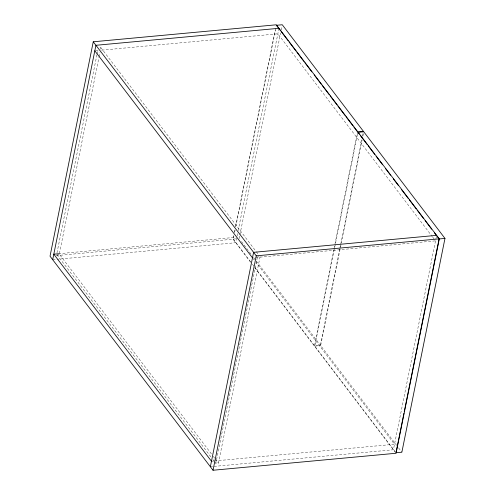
<?xml version="1.0" encoding="UTF-8"?>
<svg xmlns="http://www.w3.org/2000/svg" width="495" height="495" viewBox="0 0 495 495"><rect width="100%" height="100%" fill="white"/><g stroke="black" fill="none" stroke-linecap="round" stroke-linejoin="round"><path stroke-width="0.37" stroke-dasharray="2.48 1.86" d="M96.933 54.741L56.678 254.381L211.148 457.225M97.082 53.986L97.849 50.205M211.421 453.909L59.289 254.139L98.938 57.525M99.087 56.77L100.002 52.229M100.615 49.203L100.918 47.693L98.301 47.935M250.705 262.369L233.065 239.209L233.826 235.422M234.438 232.39L235.051 229.358M235.663 226.326L275.993 26.309M250.544 261.768L233.275 239.097L233.888 236.065M234.649 232.273L235.106 229.996M235.719 226.964L275.468 29.842M237.563 233.615L235.731 242.711L57.309 259.275M238.175 230.59L278.827 28.988M239.159 238.547L239.766 235.515M239.92 234.76L280.585 33.091M281.197 30.059L281.958 26.266M260.073 256.682L218.444 463.134L215.826 463.376L257.301 257.685M339.78 248.898L320.364 345.188L314.48 345.733L333.896 249.443M334.045 248.688L357.433 132.691M395.517 452.145L314.777 346.123L357.582 133.836M339.929 248.144L340.541 245.112M340.696 244.351L361.944 138.965M362.557 135.933L363.169 132.901M396.73 445.469L320.661 345.572L362.086 140.116M362.854 136.323L363.466 133.291M436.355 236.721L393.401 449.757L213.438 466.463M95.584 50.731L98.66 50.447M101.735 50.162L277.85 33.809L432.246 236.554M58.416 253.762L235.304 237.34M57.327 254.325L59.289 254.139M233.275 239.097L236.214 238.825M56.176 255.63L233.065 239.209M52.693 259.702L56.535 259.343M257.456 256.924L258.761 256.806M255.562 257.561L435.526 240.855M314.777 346.123L320.661 345.572M211.476 461.235L213.784 461.018M214.552 460.95L394.515 444.244L256.026 262.387M210.363 466.748L212.671 466.531M432.717 237.167L434.585 239.629M100.918 47.693L255.859 251.151M256.323 251.763L258.668 254.838M241.492 241.616L251.757 255.098M253.626 257.548L320.364 345.188M398.599 447.919L401.866 452.207M253.217 258.699L254.152 259.931M252.407 264.225L254.275 266.675M254.739 267.288L314.48 345.733M254.913 267.9L395.177 452.09M213.296 456.371L214.7 458.215M215.164 458.828L218.444 463.134M213.023 459.688L213.958 460.913M214.422 461.532L215.826 463.376"/><path stroke-width="0.74" d="M93.258 41.79L50.026 256.2L213.029 470.25L396.068 453.259L439.3 238.844L276.297 24.793L93.258 41.79L256.262 255.841L213.029 470.25M52.693 259.702L95.925 45.293L278.963 28.295M210.363 466.748L253.595 252.332L436.633 235.342M403.932 413.331L395.981 452.758L401.866 452.207L444.974 238.411L363.769 131.775L357.885 132.32M404.236 411.815L439.09 238.955L434.424 232.829M58.416 253.762L53.806 254.189L211.476 461.235M256.262 255.841L439.3 238.844M439.09 238.955L444.974 238.411M280.114 30.201L276.383 25.295L282.268 24.75L363.472 131.385L357.588 131.93L353.857 127.029M281.049 31.426L288.053 40.615M288.981 41.846L295.985 51.035M296.92 52.26L303.918 61.454M304.852 62.679L311.85 71.874M314.189 74.937L321.187 84.131M322.121 85.357L329.119 94.551M330.054 95.776L337.052 104.965M337.986 106.19L344.99 115.385M345.925 116.61L352.923 125.804M358.355 132.932L359.283 134.157M360.218 135.383L367.222 144.577M368.15 145.802L374.684 154.384M376.089 156.222L382.623 164.804M385.419 168.479L390.555 175.224M393.358 178.899L398.487 185.637M401.29 189.319L408.288 198.507M409.223 199.733L416.221 208.927M417.155 210.152L423.689 218.734M425.094 220.572L431.628 229.154M94.811 50.806L252.487 257.852"/></g></svg>
